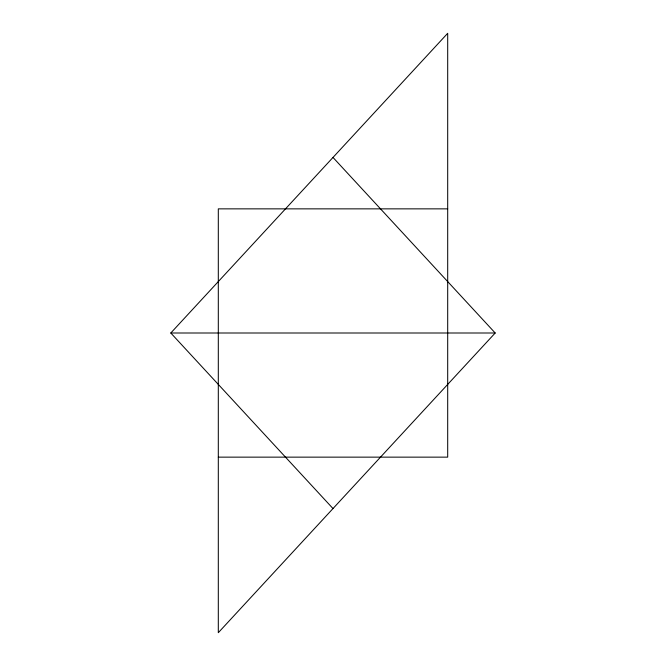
<?xml version="1.0" encoding="UTF-8"?>
<svg xmlns="http://www.w3.org/2000/svg" width="666" height="666" viewBox="0 0 666 666"><rect width="100%" height="100%" fill="white"/><g stroke="black" fill="none" stroke-linecap="round" stroke-linejoin="round"><path stroke-width="1" d="M333 508.558L170.804 333L447.694 33.3L447.694 457.142L218.306 457.142M333 157.442L495.196 333L218.306 632.7L218.306 208.858L447.694 208.858M170.804 333L495.196 333"/></g></svg>
